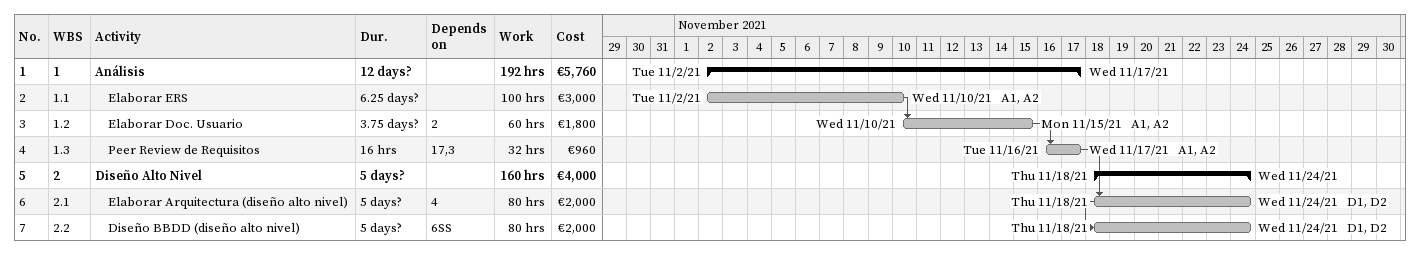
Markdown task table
| ID | WBS | Task | Duration | Start | Finish | Predecessors | Resources | Work (h) | Cost (€) |
|---|---|---|---|---|---|---|---|---|---|
| 1 | 1 | **Análisis** | 12d? | 2021-11-02 | 2021-11-17 |  |  | 192 | 5760 |
| 2 | 1.1 | Elaborar ERS | 6.25d? | 2021-11-02 | 2021-11-10 |  | A1, A2 | 100 | 3000 |
| 3 | 1.2 | Elaborar Doc. Usuario | 3.75d? | 2021-11-10 | 2021-11-15 | 2 | A1, A2 | 60 | 1800 |
| 4 | 1.3 | Peer Review de Requisitos | 16h | 2021-11-16 | 2021-11-17 | 17, 3 | A1, A2 | 32 | 960 |
| 5 | 2 | **Diseño Alto Nivel** | 5d? | 2021-11-18 | 2021-11-24 |  |  | 160 | 4000 |
| 6 | 2.1 | Elaborar Arquitectura (diseño alto nivel) | 5d? | 2021-11-18 | 2021-11-24 | 4 | D1, D2 | 80 | 2000 |
| 7 | 2.2 | Diseño BBDD (diseño alto nivel) | 5d? | 2021-11-18 | 2021-11-24 | 6SS | D1, D2 | 80 | 2000 |
